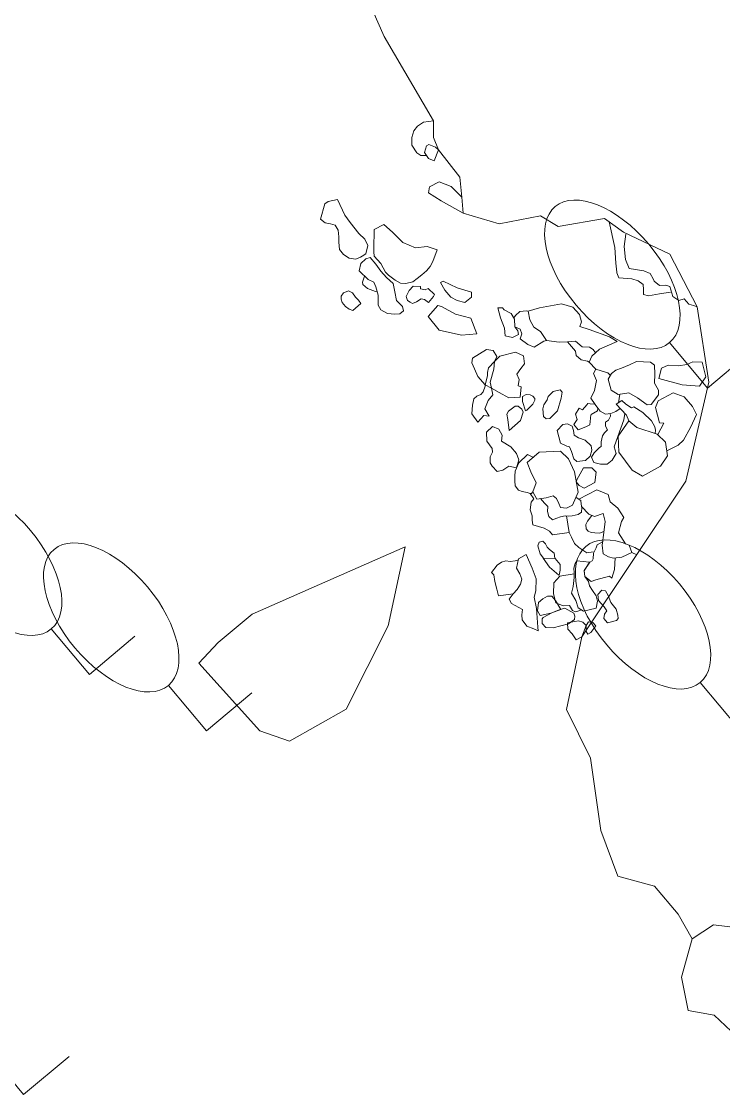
# Model space of a CAD drawing. Header units: metres. Extents: x -10443 to -4073, y -33280 to -26846.
# Drawn here: x -7266.5 to -7260.58, y -29119.1 to -29110.04 of the extents above; entities that cross this region are included whole.
import ezdxf

# ---------------------------------------------------------------- set-up
doc = ezdxf.new("R2010")
doc.units = ezdxf.units.M
doc.header["$MEASUREMENT"] = 0
doc.linetypes.add('CONTINUOUS_1', pattern=[0])
doc.linetypes.add('CONTINUOUS_2', pattern=[0])
doc.layers.add('木', color=254, linetype='CONTINUOUS_2', lineweight=18)
doc.layers.add('石', color=241, linetype='CONTINUOUS_2', lineweight=18)

msp = doc.modelspace()

# ---------------------------------------------------------------- linework, layer by layer
at = {"layer": '木', "linetype": 'CONTINUOUS_1', "lineweight": 18}
for p, q in [((-7260.7091, -29113.1382), (-7261.0305, -29112.7552)), ((-7260.3261, -29112.8169), (-7260.7091, -29113.1382)), ((-7265.9227, -29115.5553), (-7266.2441, -29115.1723)), ((-7265.5397, -29115.2339), (-7265.9227, -29115.5553)), ((-7264.9352, -29116.0321), (-7265.2566, -29115.649)), ((-7260.4501, -29116.0071), (-7260.7715, -29115.624)), ((-7264.5522, -29115.7107), (-7264.9352, -29116.0321)), ((-7266.4772, -29119.1021), (-7266.7986, -29118.7191)), ((-7266.0942, -29118.7807), (-7266.4772, -29119.1021))]:
    msp.add_line(p, q, dxfattribs=at)
for centre in [(-7261.5126, -29112.1807), (-7266.7262, -29114.5977), (-7261.2536, -29115.0495), (-7265.7387, -29115.0745)]:
    msp.add_ellipse(centre, major_axis=(-0.4821, 0.5745), ratio=0.533333, dxfattribs=at)
at = {"layer": '石', "linetype": 'CONTINUOUS_2', "lineweight": 18, "flags": 128}
for points in [[(-7264.6427, -29107.5079), (-7264.4675, -29107.8309), (-7263.4368, -29110.1703), (-7263.0222, -29110.8837), (-7263.0202, -29111.0244), (-7262.9794, -29111.1286), (-7262.7997, -29111.3577), (-7262.7819, -29111.5287), (-7262.7693, -29111.6635), (-7262.4664, -29111.753), (-7262.118, -29111.684), (-7261.9694, -29111.7745), (-7261.5777, -29111.7071), (-7261.4189, -29111.8227), (-7261.0266, -29112.0077), (-7260.7971, -29112.4526), (-7260.6993, -29113.0888), (-7260.8918, -29113.9242), (-7261.7694, -29115.2389)], [(-7263.0783, -29111.176), (-7263.1263, -29111.1744), (-7263.1621, -29111.1518), (-7263.2039, -29111.0876), (-7263.2035, -29111.0239), (-7263.1875, -29110.9675), (-7263.1548, -29110.9281), (-7263.1038, -29110.8948), (-7263.0222, -29110.8837)], [(-7262.7693, -29111.6635), (-7262.9553, -29111.5594), (-7263.0625, -29111.4915), (-7263.0532, -29111.4406), (-7262.9724, -29111.3979), (-7262.8705, -29111.4381), (-7262.7819, -29111.5287)], [(-7263.9367, -29111.5846), (-7263.9743, -29111.713), (-7263.9349, -29111.7428), (-7263.889, -29111.7527), (-7263.8499, -29111.7629), (-7263.8235, -29111.8072), (-7263.8195, -29111.8612), (-7263.8196, -29111.908), (-7263.8143, -29111.9699), (-7263.7799, -29112.011), (-7263.733, -29112.0433), (-7263.6759, -29112.0493), (-7263.6376, -29112.0351), (-7263.6232, -29112.0266)], [(-7263.9367, -29111.5846), (-7263.9088, -29111.5644), (-7263.8294, -29111.5479), (-7263.7687, -29111.68), (-7263.7235, -29111.7425), (-7263.6505, -29111.8338), (-7263.6011, -29111.882), (-7263.5756, -29111.9359), (-7263.5915, -29112.0067), (-7263.6232, -29112.0266)], [(-7263.5211, -29111.7989), (-7263.5253, -29111.9634), (-7263.5236, -29111.9889), (-7263.522, -29112.0243), (-7263.465, -29112.0886), (-7263.4455, -29112.1225), (-7263.4254, -29112.1594), (-7263.4013, -29112.1859), (-7263.3454, -29112.2269), (-7263.2989, -29112.2524), (-7263.2533, -29112.2554), (-7263.1955, -29112.2409), (-7263.1581, -29112.215), (-7263.1202, -29112.1832), (-7263.0802, -29112.1496), (-7263.0495, -29112.1113), (-7263.0275, -29112.0713)], [(-7263.5211, -29111.7989), (-7263.4401, -29111.7591)], [(-7263.4401, -29111.7591), (-7263.3676, -29111.8221), (-7263.2796, -29111.9097), (-7263.1725, -29111.9562), (-7263.0729, -29111.9444), (-7262.9886, -29111.9723), (-7263.0275, -29112.0713)], [(-7261.5399, -29111.7346), (-7261.4922, -29111.9532), (-7261.4827, -29112.0844), (-7261.4747, -29112.1602), (-7261.4744, -29112.167), (-7261.4566, -29112.2095), (-7261.3489, -29112.216), (-7261.2959, -29112.2343), (-7261.2518, -29112.2655), (-7261.2496, -29112.3067), (-7261.2503, -29112.3486), (-7261.2084, -29112.36), (-7261.1468, -29112.3478), (-7261.1162, -29112.3437), (-7261.0213, -29112.3286)], [(-7261.3998, -29111.839), (-7261.4139, -29111.9441), (-7261.401, -29112.0535), (-7261.3705, -29112.1283), (-7261.2475, -29112.1488), (-7261.1928, -29112.1712), (-7261.1684, -29112.2153), (-7261.1585, -29112.2356), (-7261.114, -29112.2737), (-7261.0628, -29112.271), (-7261.0269, -29112.2813), (-7261.0011, -29112.3655), (-7260.9505, -29112.4001), (-7260.9073, -29112.3854), (-7260.8663, -29112.4299), (-7260.8293, -29112.442), (-7260.7971, -29112.4526)], [(-7263.6338, -29112.0868), (-7263.6491, -29112.1498), (-7263.5706, -29112.222), (-7263.5247, -29112.2446), (-7263.5061, -29112.2845), (-7263.4865, -29112.3542), (-7263.4862, -29112.406), (-7263.4861, -29112.4382), (-7263.4662, -29112.4789), (-7263.4075, -29112.5104), (-7263.3458, -29112.5149), (-7263.3053, -29112.5125), (-7263.2748, -29112.4869), (-7263.2812, -29112.4493), (-7263.332, -29112.3992), (-7263.3469, -29112.327), (-7263.3617, -29112.2548), (-7263.39, -29112.232), (-7263.4169, -29112.2059), (-7263.464, -29112.1523), (-7263.5085, -29112.0928), (-7263.5554, -29112.0371), (-7263.5903, -29112.0467), (-7263.6338, -29112.0868)], [(-7263.6014, -29112.1936), (-7263.6193, -29112.2447), (-7263.6171, -29112.2635), (-7263.5783, -29112.2993), (-7263.5322, -29112.3143), (-7263.5106, -29112.3249), (-7263.4946, -29112.3255)], [(-7263.633, -29112.4235), (-7263.7007, -29112.4839), (-7263.731, -29112.4735), (-7263.7623, -29112.4513), (-7263.7905, -29112.4176), (-7263.8007, -29112.3884), (-7263.7995, -29112.3641), (-7263.7794, -29112.3347), (-7263.7562, -29112.326), (-7263.737, -29112.3189), (-7263.7034, -29112.3355), (-7263.6783, -29112.3718), (-7263.6541, -29112.3963), (-7263.633, -29112.4235)], [(-7262.2223, -29112.4894), (-7262.1273, -29112.462), (-7261.94, -29112.4286), (-7261.8444, -29112.456), (-7261.7882, -29112.5165), (-7261.7732, -29112.5793), (-7261.7855, -29112.6191), (-7261.7084, -29112.6447), (-7261.5371, -29112.7067), (-7261.4728, -29112.7461)], [(-7262.3447, -29112.5469), (-7262.3286, -29112.5249), (-7262.2925, -29112.4919), (-7262.2361, -29112.4855), (-7262.2223, -29112.4894)], [(-7262.2223, -29112.4894), (-7262.208, -29112.5616), (-7262.1756, -29112.6259), (-7262.1188, -29112.6616), (-7262.0689, -29112.7358)], [(-7262.3344, -29112.6207), (-7262.2908, -29112.6414), (-7262.2757, -29112.6813), (-7262.2892, -29112.7222), (-7262.2253, -29112.7698), (-7262.1706, -29112.7933), (-7262.0916, -29112.7421), (-7262.0689, -29112.7358)], [(-7262.0689, -29112.7358), (-7261.9608, -29112.7515), (-7261.8903, -29112.7479), (-7261.8231, -29112.8279), (-7261.8165, -29112.8636), (-7261.7764, -29112.8996), (-7261.7233, -29112.9127), (-7261.7074, -29112.9197)], [(-7261.8903, -29112.7479), (-7261.8222, -29112.7438), (-7261.7667, -29112.7906), (-7261.7046, -29112.7941), (-7261.6732, -29112.8144), (-7261.6544, -29112.8412)], [(-7261.4728, -29112.7461), (-7261.6209, -29112.8112), (-7261.6844, -29112.8681), (-7261.7074, -29112.9197), (-7261.6532, -29112.9801), (-7261.6057, -29112.994), (-7261.5503, -29113.0111), (-7261.529, -29113.0319)], [(-7261.6532, -29112.9801), (-7261.6718, -29113.0162), (-7261.6466, -29113.074), (-7261.6639, -29113.1603), (-7261.6937, -29113.223), (-7261.6585, -29113.2778), (-7261.6147, -29113.3343), (-7261.57, -29113.3578), (-7261.5246, -29113.352), (-7261.4833, -29113.3371), (-7261.4478, -29113.3109), (-7261.4441, -29113.3133)], [(-7261.2181, -29113.2805), (-7261.3007, -29113.2206), (-7261.373, -29113.1778), (-7261.4621, -29113.1928), (-7261.5233, -29113.1563), (-7261.5471, -29113.0631), (-7261.5208, -29113.016), (-7261.4841, -29112.987), (-7261.436, -29112.9718), (-7261.369, -29112.9425), (-7261.31, -29112.9145), (-7261.1895, -29112.9192), (-7261.1574, -29112.9453), (-7261.1544, -29113.0208), (-7261.1563, -29113.0977), (-7261.1225, -29113.1572), (-7261.1231, -29113.1971), (-7261.1858, -29113.2785), (-7261.2181, -29113.2805)], [(-7260.7776, -29113.1222), (-7260.9231, -29113.1124), (-7261.1192, -29113.0579), (-7261.098, -29112.9713), (-7261.0432, -29112.9468), (-7260.9542, -29112.9502), (-7260.8846, -29112.9402), (-7260.8343, -29112.9168), (-7260.7556, -29112.9208), (-7260.7231, -29113.0441), (-7260.7776, -29113.1222)], [(-7261.3734, -29113.4159), (-7261.3941, -29113.368), (-7261.4795, -29113.2747), (-7261.432, -29113.2438), (-7261.3985, -29113.2734), (-7261.3524, -29113.3044), (-7261.3324, -29113.2983), (-7261.2565, -29113.3459), (-7261.1815, -29113.4139), (-7261.1548, -29113.465), (-7261.1496, -29113.4948), (-7261.151, -29113.5211)], [(-7261.4507, -29113.1909), (-7261.461, -29113.2627)], [(-7261.1286, -29113.5313), (-7261.0771, -29113.4363), (-7261.1151, -29113.4323), (-7261.1492, -29113.3018), (-7261.1273, -29113.2452), (-7260.9998, -29113.1777), (-7260.908, -29113.2131), (-7260.8364, -29113.2941), (-7260.8032, -29113.3607), (-7260.854, -29113.4727), (-7260.9133, -29113.5787), (-7260.9587, -29113.6215), (-7261.0541, -29113.6683)], [(-7261.6943, -29113.3635), (-7261.7011, -29113.4486), (-7261.7366, -29113.4671), (-7261.8021, -29113.4916), (-7261.8373, -29113.4475), (-7261.81, -29113.4031), (-7261.8237, -29113.359), (-7261.792, -29113.3091), (-7261.764, -29113.3232), (-7261.7291, -29113.2814), (-7261.7202, -29113.2685), (-7261.6991, -29113.2723), (-7261.6608, -29113.2749), (-7261.6349, -29113.3083), (-7261.6367, -29113.3295), (-7261.6912, -29113.3608)], [(-7261.5298, -29113.3526), (-7261.528, -29113.3753), (-7261.5451, -29113.4088), (-7261.5715, -29113.4273), (-7261.5692, -29113.4614), (-7261.5538, -29113.4926), (-7261.5787, -29113.5171), (-7261.5958, -29113.5423), (-7261.6073, -29113.5913), (-7261.6082, -29113.6316), (-7261.6199, -29113.639), (-7261.6655, -29113.6844), (-7261.6895, -29113.7213), (-7261.6681, -29113.7668), (-7261.6128, -29113.7814), (-7261.5563, -29113.7818), (-7261.515, -29113.7483), (-7261.4813, -29113.6901), (-7261.496, -29113.6355), (-7261.4665, -29113.5477), (-7261.4143, -29113.4079), (-7261.4063, -29113.3546)], [(-7261.7385, -29113.7513), (-7261.8132, -29113.7584), (-7261.8365, -29113.7349), (-7261.8566, -29113.6746), (-7261.8726, -29113.6342), (-7261.8965, -29113.6292), (-7261.949, -29113.6051), (-7261.9767, -29113.4973), (-7261.9292, -29113.4449), (-7261.8907, -29113.4395), (-7261.8524, -29113.4594), (-7261.8391, -29113.4967), (-7261.8356, -29113.535), (-7261.7988, -29113.559), (-7261.7408, -29113.5775), (-7261.6914, -29113.6257), (-7261.6849, -29113.6633), (-7261.7009, -29113.7126), (-7261.7385, -29113.7513)], [(-7262.1765, -29113.726), (-7262.2289, -29113.7002), (-7262.3022, -29113.7687), (-7262.3329, -29113.8411), (-7262.3336, -29113.883), (-7262.3361, -29113.9227), (-7262.3311, -29113.9651), (-7262.3049, -29114.0006), (-7262.2727, -29114.0112), (-7262.2316, -29114.0216), (-7262.2059, -29114.0287), (-7262.1941, -29114.0278), (-7262.1843, -29114.016)], [(-7262.207, -29114.0284), (-7262.1748, -29114.0746), (-7262.1976, -29114.1009), (-7262.2064, -29114.1674), (-7262.1891, -29114.2158), (-7262.1885, -29114.2529), (-7262.1823, -29114.2927), (-7262.0862, -29114.3213), (-7262.0432, -29114.3469), (-7262.0179, -29114.3771), (-7261.8754, -29114.3575)], [(-7262.1178, -29114.0696), (-7262.0834, -29114.1107), (-7262.0559, -29114.1387), (-7262.0603, -29114.181), (-7262.0492, -29114.2219), (-7262.0177, -29114.2513), (-7261.9812, -29114.2366), (-7261.95, -29114.2248), (-7261.9113, -29114.2174), (-7261.8842, -29114.2198), (-7261.8516, -29114.2158), (-7261.8011, -29114.2067), (-7261.7729, -29114.1856), (-7261.7706, -29114.1478), (-7261.7759, -29114.12), (-7261.778, -29114.0876), (-7261.8168, -29114.0628)], [(-7261.795, -29114.0767), (-7261.6431, -29113.999), (-7261.5469, -29114.0367), (-7261.5298, -29114.0977), (-7261.4652, -29114.1511), (-7261.4157, -29114.2315), (-7261.4353, -29114.2659), (-7261.461, -29114.3593), (-7261.4014, -29114.4524), (-7261.3695, -29114.4648), (-7261.3478, -29114.5274)], [(-7261.7722, -29114.1392), (-7261.7116, -29114.2039), (-7261.6632, -29114.2231), (-7261.5901, -29114.1979), (-7261.5735, -29114.2648), (-7261.5855, -29114.3573), (-7261.5972, -29114.4659), (-7261.5906, -29114.5374), (-7261.5451, -29114.5638), (-7261.504, -29114.5742), (-7261.4332, -29114.5667), (-7261.3478, -29114.5274), (-7261.3071, -29114.5464)], [(-7261.8997, -29114.2184), (-7261.8756, -29114.3575), (-7261.8569, -29114.398), (-7261.8313, -29114.4519), (-7261.796, -29114.4833), (-7261.7618, -29114.5072), (-7261.7269, -29114.5293), (-7261.6754, -29114.5202)], [(-7261.6862, -29114.214), (-7261.7233, -29114.2627), (-7261.7355, -29114.2909), (-7261.7334, -29114.3262), (-7261.7164, -29114.3478), (-7261.6913, -29114.3578), (-7261.661, -29114.3611), (-7261.6214, -29114.3627), (-7261.5844, -29114.3489)], [(-7262.0924, -29114.5741), (-7262.1217, -29114.5375), (-7262.1419, -29114.471), (-7262.1296, -29114.4395), (-7262.1, -29114.4316), (-7262.0762, -29114.4537), (-7262.0621, -29114.4812), (-7262.0413, -29114.5009), (-7262.0019, -29114.5321), (-7261.9975, -29114.5747)], [(-7265.0011, -29115.4613), (-7264.4867, -29116.0317), (-7264.2349, -29116.1186), (-7263.7573, -29115.849), (-7263.404, -29115.147), (-7263.2611, -29114.4784), (-7263.9831, -29114.7979), (-7264.5498, -29115.0467), (-7264.8368, -29115.2876), (-7265.0011, -29115.4613)], [(-7261.5887, -29114.434), (-7261.6393, -29114.4612), (-7261.6493, -29114.4864), (-7261.6711, -29114.5326), (-7261.6744, -29114.5808), (-7261.6833, -29114.5965), (-7261.7033, -29114.6082), (-7261.7507, -29114.6799), (-7261.745, -29114.7286), (-7261.6912, -29114.7727), (-7261.6508, -29114.7563), (-7261.5371, -29114.7255), (-7261.5176, -29114.743), (-7261.4955, -29114.6715), (-7261.4896, -29114.5727)], [(-7262.3503, -29114.877), (-7262.4718, -29114.8926), (-7262.4855, -29114.8364), (-7262.5044, -29114.7701), (-7262.5119, -29114.7166), (-7262.5313, -29114.6962), (-7262.4833, -29114.6328), (-7262.4478, -29114.6086), (-7262.4096, -29114.5981), (-7262.3749, -29114.6033), (-7262.3324, -29114.5979), (-7262.3048, -29114.589)], [(-7262.3029, -29114.5808), (-7262.3205, -29114.6582), (-7262.2934, -29114.7055), (-7262.276, -29114.7519), (-7262.2883, -29114.7927), (-7262.3139, -29114.8393), (-7262.3503, -29114.877), (-7262.3841, -29114.9213), (-7262.3641, -29114.9568), (-7262.2711, -29115.0079), (-7262.276, -29115.0533), (-7262.2729, -29115.0955), (-7262.2326, -29115.1478), (-7262.1751, -29115.1713), (-7262.1385, -29115.1872), (-7262.1399, -29115.1571), (-7262.1532, -29114.9987), (-7262.1711, -29114.9025), (-7262.1588, -29114.8509), (-7262.1556, -29114.7478), (-7262.1897, -29114.658), (-7262.2383, -29114.5445), (-7262.3029, -29114.5808)], [(-7261.9645, -29114.7181), (-7262.0432, -29114.6514), (-7262.0962, -29114.574), (-7261.9957, -29114.5769), (-7261.9521, -29114.6288), (-7261.9523, -29114.6756), (-7261.9618, -29114.7171)], [(-7261.8359, -29114.7063), (-7261.9547, -29114.7251), (-7262.0061, -29114.7833), (-7262.008, -29114.8743), (-7261.9887, -29114.9506), (-7261.9281, -29114.9762), (-7261.8741, -29114.974), (-7261.8497, -29115.0165), (-7261.8243, -29115.0287), (-7261.7944, -29115.0196), (-7261.7763, -29115.0102)], [(-7261.7694, -29115.2389), (-7261.899, -29115.8526), (-7261.698, -29116.2637), (-7261.6088, -29116.8747), (-7261.4671, -29117.26), (-7261.1562, -29117.3421), (-7260.9575, -29117.5788), (-7260.8393, -29117.7879)], [(-7260.8393, -29117.7879), (-7260.9282, -29118.1117), (-7260.8721, -29118.3933), (-7260.6535, -29118.4326), (-7260.4616, -29118.6109), (-7260.1707, -29118.5152), (-7260.2411, -29118.2986), (-7260.4122, -29118.1453), (-7260.4506, -29117.6951), (-7260.6587, -29117.6682), (-7260.8393, -29117.7879)]]:
    msp.add_lwpolyline(points, dxfattribs=at)
for points in [[(-7263.0153, -29111.2205), (-7263.0618, -29111.2004), (-7263.0968, -29111.149), (-7263.0788, -29111.0935), (-7263.0603, -29111.0834), (-7263.0037, -29111.1048), (-7262.9794, -29111.1286)], [(-7262.9624, -29112.2473), (-7262.9258, -29112.3134), (-7262.8738, -29112.3721), (-7262.8202, -29112.3993), (-7262.7565, -29112.4163), (-7262.6996, -29112.3713), (-7262.6991, -29112.3292), (-7262.8216, -29112.2933), (-7262.9382, -29112.2377)], [(-7263.0641, -29112.4152), (-7263.098, -29112.3898), (-7263.1239, -29112.3846), (-7263.1642, -29112.4098), (-7263.1966, -29112.4241), (-7263.2163, -29112.413), (-7263.2412, -29112.3987), (-7263.2521, -29112.3666), (-7263.2271, -29112.3151), (-7263.1927, -29112.2791), (-7263.1302, -29112.2824), (-7263.1293, -29112.3012), (-7263.09, -29112.3095), (-7263.0665, -29112.2994), (-7263.0113, -29112.3483), (-7263.0198, -29112.3654)], [(-7262.6567, -29112.6818), (-7262.7834, -29112.6927), (-7262.9721, -29112.6488), (-7263.065, -29112.5334), (-7262.9848, -29112.4407), (-7262.9539, -29112.4509), (-7262.834, -29112.515), (-7262.7066, -29112.549)], [(-7262.478, -29112.4624), (-7262.4547, -29112.5458), (-7262.4233, -29112.633), (-7262.4159, -29112.6974), (-7262.3554, -29112.7112), (-7262.3051, -29112.6869), (-7262.3083, -29112.6561), (-7262.3344, -29112.6207), (-7262.3368, -29112.558), (-7262.3651, -29112.51), (-7262.4235, -29112.4789), (-7262.4401, -29112.4605)], [(-7262.5855, -29113.1111), (-7262.6481, -29113.0398), (-7262.6763, -29112.9773), (-7262.6981, -29112.9256), (-7262.6932, -29112.8866), (-7262.5726, -29112.8123), (-7262.5179, -29112.8229), (-7262.4871, -29112.8724), (-7262.5074, -29112.9145), (-7262.557, -29112.9687), (-7262.5661, -29113.006), (-7262.5657, -29113.0353)], [(-7262.2898, -29113.2145), (-7262.3849, -29113.2208), (-7262.468, -29113.1774), (-7262.5328, -29113.1386), (-7262.543, -29113.088), (-7262.511, -29112.9786), (-7262.5074, -29112.9145), (-7262.4625, -29112.8697), (-7262.3298, -29112.8355), (-7262.2632, -29112.8657), (-7262.2534, -29112.9328), (-7262.2853, -29112.9739), (-7262.3167, -29113.02), (-7262.2973, -29113.0665), (-7262.3079, -29113.1202), (-7262.2804, -29113.1295)], [(-7262.5517, -29113.3752), (-7262.595, -29113.3692), (-7262.6483, -29113.4275), (-7262.6964, -29113.3574), (-7262.6913, -29113.2832), (-7262.6807, -29113.2286), (-7262.6554, -29113.2074), (-7262.622, -29113.1927), (-7262.6025, -29113.171), (-7262.585, -29113.1214), (-7262.5855, -29113.1111), (-7262.5328, -29113.1386), (-7262.5209, -29113.1957), (-7262.5592, -29113.245), (-7262.5867, -29113.3146)], [(-7261.9748, -29113.332), (-7262.0388, -29113.3947), (-7262.0694, -29113.3989), (-7262.0919, -29113.3784), (-7262.099, -29113.3143), (-7262.0902, -29113.28), (-7262.0632, -29113.2394), (-7262.0549, -29113.2109), (-7262.011, -29113.1669), (-7261.9532, -29113.1525), (-7261.9347, -29113.1746), (-7261.9449, -29113.2244)], [(-7262.1828, -29113.2736), (-7262.2342, -29113.3257), (-7262.2463, -29113.3305), (-7262.2696, -29113.2514), (-7262.271, -29113.2113), (-7262.2402, -29113.1944), (-7262.2061, -29113.1945), (-7262.1837, -29113.2062), (-7262.1669, -29113.2262), (-7262.1653, -29113.241)], [(-7262.2883, -29113.4113), (-7262.3823, -29113.4976), (-7262.3945, -29113.4028), (-7262.4023, -29113.3583), (-7262.3871, -29113.3338), (-7262.3308, -29113.2928), (-7262.3057, -29113.2906), (-7262.2745, -29113.3182), (-7262.2649, -29113.3425)], [(-7261.0642, -29113.5941), (-7261.0482, -29113.7116), (-7261.1064, -29113.7982), (-7261.2582, -29113.8824), (-7261.3446, -29113.8329), (-7261.4589, -29113.6795), (-7261.4636, -29113.5436), (-7261.3734, -29113.4159), (-7261.3062, -29113.4725), (-7261.1334, -29113.5266)], [(-7262.3197, -29113.8125), (-7262.3866, -29113.7969), (-7262.4375, -29113.8324), (-7262.4834, -29113.844), (-7262.5272, -29113.7982), (-7262.5433, -29113.7705), (-7262.5426, -29113.7179), (-7262.5235, -29113.6786), (-7262.5257, -29113.6481), (-7262.571, -29113.5857), (-7262.5751, -29113.5102), (-7262.5223, -29113.4641), (-7262.4696, -29113.4863), (-7262.4427, -29113.5354), (-7262.4473, -29113.5877), (-7262.3695, -29113.6355), (-7262.3197, -29113.6906), (-7262.3019, -29113.7438)], [(-7262.1285, -29113.6785), (-7262.2314, -29113.7675), (-7262.1992, -29113.8446), (-7262.1542, -29113.9396), (-7262.1843, -29114.016), (-7262.1488, -29114.0776), (-7262.0708, -29114.0665), (-7262.0116, -29114.0487), (-7261.9843, -29114.0715), (-7261.9635, -29114.1122), (-7261.95, -29114.1477), (-7261.8994, -29114.1536), (-7261.8478, -29114.126), (-7261.8021, -29114.0188), (-7261.8328, -29113.8448), (-7261.8833, -29113.7365), (-7261.9486, -29113.6726)], [(-7261.8114, -29113.9121), (-7261.7549, -29113.8126), (-7261.6866, -29113.8128), (-7261.6487, -29113.8473), (-7261.6609, -29113.937), (-7261.7505, -29113.9847), (-7261.7933, -29113.9614), (-7261.8189, -29113.9309)], [(-7261.8109, -29114.5957), (-7261.8255, -29114.6207), (-7261.8362, -29114.658), (-7261.8359, -29114.6996), (-7261.8332, -29114.738), (-7261.8428, -29114.813), (-7261.8578, -29114.8702), (-7261.8212, -29114.9328), (-7261.8014, -29114.9944), (-7261.7558, -29115.0231), (-7261.6494, -29114.996), (-7261.6364, -29114.9364), (-7261.648, -29114.8912), (-7261.6799, -29114.8485), (-7261.7045, -29114.8078), (-7261.7142, -29114.7705), (-7261.7449, -29114.7298), (-7261.7511, -29114.6805), (-7261.7041, -29114.6087)], [(-7261.5537, -29115.1214), (-7261.583, -29115.0846), (-7261.5785, -29115.0481), (-7261.5594, -29115.0177), (-7261.5808, -29114.9846), (-7261.6291, -29114.9318), (-7261.6354, -29114.8806), (-7261.6011, -29114.8454), (-7261.57, -29114.8512), (-7261.549, -29114.8886), (-7261.5244, -29114.9492), (-7261.4798, -29115.0052), (-7261.466, -29115.0549), (-7261.4628, -29115.0825), (-7261.4773, -29115.1003)], [(-7262.0322, -29115.0374), (-7262.1211, -29115.0582), (-7262.1449, -29115.0184), (-7262.1357, -29114.9497), (-7262.0997, -29114.917), (-7262.0581, -29114.8953), (-7262.0216, -29114.8946), (-7261.993, -29114.9316), (-7261.9469, -29115.0065)], [(-7261.8825, -29115.13), (-7262.0122, -29115.1623), (-7262.0736, -29115.1588), (-7262.1032, -29115.125), (-7262.1044, -29115.0866), (-7262.0955, -29115.0743), (-7262.0221, -29115.035), (-7261.9606, -29115.0114), (-7261.9131, -29114.9967), (-7261.8369, -29115.0391), (-7261.8299, -29115.0631), (-7261.8306, -29115.0936)], [(-7261.7694, -29115.2389), (-7261.8166, -29115.264), (-7261.8524, -29115.2128), (-7261.8883, -29115.173), (-7261.8915, -29115.121), (-7261.7973, -29115.1031), (-7261.7607, -29115.1154), (-7261.7332, -29115.1439)], [(-7261.6934, -29115.2013), (-7261.7188, -29115.2167), (-7261.7331, -29115.1939), (-7261.7332, -29115.1439), (-7261.7128, -29115.1112), (-7261.6762, -29115.1163), (-7261.6529, -29115.147)]]:
    msp.add_lwpolyline(points, close=True, dxfattribs=at)

doc.saveas('drawing.dxf')
